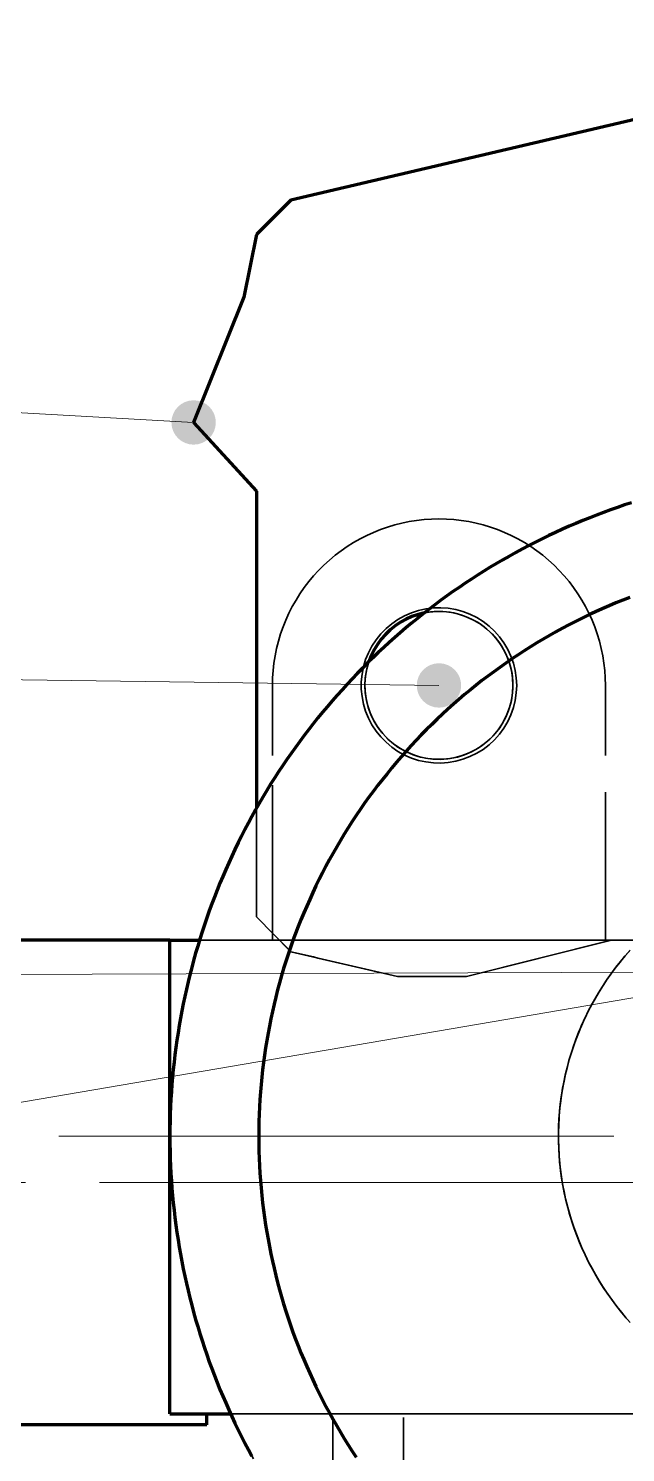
# Model space of a CAD drawing. Header units: millimetres. Extents: x 0 to 2208, y 0 to 420.
# Drawn here: x 774.84 to 790.98, y 307.2 to 345.7 of the extents above; entities that cross this region are included whole.
import ezdxf

# ---------------------------------------------------------------- set-up
doc = ezdxf.new("R2010")
doc.units = ezdxf.units.MM
doc.linetypes.add('IRAM-E-TRAZOS', pattern=[5, 4, -1])
doc.linetypes.add('IRAM-F-TRAZO-PUNTO', pattern=[20, 15, -2, 1, -2])
for name, color, linetype, lineweight in [('01-VISIBLE', 7, 'CONTINUOUS', 70), ('02-OCULTA', 4, 'IRAM-E-TRAZOS', 35), ('03-EJE', 1, 'IRAM-F-TRAZO-PUNTO', 18), ('08-FINA', 5, 'CONTINUOUS', 18)]:
    doc.layers.add(name, color=color, linetype=linetype, lineweight=lineweight)

msp = doc.modelspace()

# ---------------------------------------------------------------- hatches: boundary and pattern name
at = {"layer": '08-FINA'}
h = msp.add_hatch(color=7, dxfattribs=at)
h.dxf.hatch_style = 1
edge = h.paths.add_edge_path()
edge.add_arc((779.307, 335.045), 0.6, 0, 360)
h = msp.add_hatch(color=7, dxfattribs=at)
h.dxf.hatch_style = 1
edge = h.paths.add_edge_path()
edge.add_arc((785.937, 327.935), 0.6, 0, 360)

# ---------------------------------------------------------------- linework, layer by layer
at = {"layer": '01-VISIBLE'}
for points in [[(795.647, 344.275), (781.937, 341.055)], [(781.937, 341.055), (781.007, 340.125)], [(781.007, 340.125), (780.667, 338.435)], [(780.667, 338.435), (779.307, 335.045)], [(779.307, 335.045), (781.007, 333.185)], [(781.007, 333.185), (781.007, 324.62)], [(791.143, 332.876), (790.952, 332.814), (790.762, 332.749), (790.573, 332.682), (790.385, 332.613), (790.197, 332.542), (790.011, 332.469), (789.825, 332.394), (789.64, 332.317), (789.455, 332.237), (789.272, 332.156), (789.09, 332.073), (788.908, 331.987), (788.728, 331.9), (788.548, 331.81), (788.37, 331.719), (788.193, 331.625), (788.016, 331.53), (787.841, 331.433), (787.667, 331.333), (787.494, 331.232), (787.322, 331.129), (787.151, 331.024), (786.981, 330.917), (786.813, 330.808), (786.646, 330.698), (786.48, 330.585), (786.315, 330.471), (786.152, 330.354), (785.989, 330.236), (785.829, 330.116), (785.669, 329.995), (785.511, 329.871), (785.354, 329.746), (785.199, 329.619), (785.045, 329.491), (784.893, 329.36), (784.742, 329.228), (784.593, 329.095), (784.445, 328.959), (784.298, 328.822), (784.153, 328.684), (784.01, 328.544), (783.868, 328.402), (783.728, 328.258), (783.589, 328.114), (783.452, 327.967), (783.317, 327.819), (783.183, 327.67), (783.051, 327.519), (782.921, 327.366), (782.792, 327.212), (782.665, 327.057), (782.54, 326.9), (782.417, 326.742), (782.295, 326.583), (782.175, 326.422), (782.057, 326.26), (781.941, 326.097), (781.827, 325.932), (781.714, 325.766), (781.603, 325.599), (781.495, 325.43), (781.388, 325.261), (781.283, 325.09), (781.179, 324.918), (781.078, 324.745), (780.979, 324.571), (780.882, 324.395), (780.786, 324.219), (780.693, 324.042), (780.601, 323.863), (780.512, 323.684), (780.424, 323.503), (780.339, 323.322), (780.256, 323.139), (780.174, 322.956), (780.095, 322.772), (780.018, 322.587), (779.943, 322.401), (779.869, 322.214), (779.798, 322.027), (779.729, 321.839), (779.663, 321.649), (779.598, 321.46), (779.535, 321.269), (779.475, 321.078), (779.416, 320.886), (779.36, 320.694), (779.306, 320.501), (779.254, 320.307), (779.205, 320.113), (779.157, 319.918), (779.112, 319.722), (779.068, 319.527), (779.027, 319.33), (778.989, 319.134), (778.952, 318.936), (778.917, 318.739), (778.885, 318.541), (778.855, 318.343), (778.827, 318.144), (778.802, 317.945), (778.778, 317.746), (778.757, 317.547), (778.738, 317.347), (778.721, 317.147), (778.707, 316.947), (778.695, 316.747), (778.685, 316.547), (778.677, 316.346), (778.671, 316.146), (778.668, 315.946), (778.667, 315.745), (778.668, 315.544), (778.671, 315.344), (778.677, 315.144), (778.685, 314.943), (778.695, 314.743), (778.707, 314.543), (778.721, 314.343), (778.738, 314.143), (778.757, 313.943), (778.778, 313.744), (778.802, 313.545), (778.827, 313.346), (778.855, 313.147), (778.885, 312.949), (778.917, 312.751), (778.952, 312.554), (778.989, 312.356), (779.027, 312.16), (779.068, 311.963), (779.112, 311.768), (779.157, 311.572), (779.205, 311.377), (779.254, 311.183), (779.306, 310.989), (779.36, 310.796), (779.416, 310.604), (779.475, 310.412), (779.535, 310.221), (779.598, 310.03), (779.663, 309.841), (779.729, 309.651), (779.798, 309.463), (779.869, 309.276), (779.943, 309.089), (780.018, 308.903), (780.095, 308.718), (780.174, 308.534), (780.256, 308.351), (780.339, 308.168), (780.424, 307.987), (780.512, 307.806), (780.601, 307.627), (780.693, 307.448), (780.786, 307.271), (780.882, 307.095)], [(791.092, 330.315), (790.905, 330.242), (790.72, 330.167), (790.535, 330.09), (790.352, 330.01), (790.17, 329.928), (789.988, 329.843), (789.808, 329.756), (789.629, 329.667), (789.451, 329.576), (789.274, 329.482), (789.099, 329.386), (788.924, 329.288), (788.751, 329.188), (788.58, 329.085), (788.409, 328.98), (788.24, 328.873), (788.073, 328.764), (787.906, 328.653), (787.742, 328.54), (787.578, 328.424), (787.416, 328.307), (787.256, 328.187), (787.097, 328.065), (786.94, 327.942), (786.785, 327.816), (786.631, 327.688), (786.478, 327.558), (786.328, 327.427), (786.179, 327.293), (786.032, 327.158), (785.886, 327.021), (785.742, 326.881), (785.6, 326.74), (785.46, 326.598), (785.322, 326.453), (785.186, 326.307), (785.051, 326.159), (784.919, 326.009), (784.788, 325.857), (784.659, 325.704), (784.533, 325.549), (784.408, 325.393), (784.285, 325.235), (784.165, 325.076), (784.046, 324.914), (783.929, 324.752), (783.815, 324.588), (783.703, 324.422), (783.592, 324.255), (783.484, 324.087), (783.379, 323.917), (783.275, 323.746), (783.173, 323.574), (783.074, 323.4), (782.977, 323.225), (782.882, 323.049), (782.79, 322.872), (782.699, 322.693), (782.612, 322.514), (782.526, 322.333), (782.443, 322.151), (782.362, 321.968), (782.283, 321.784), (782.207, 321.599), (782.133, 321.413), (782.061, 321.226), (781.992, 321.039), (781.926, 320.85), (781.861, 320.661), (781.8, 320.47), (781.74, 320.279), (781.683, 320.088), (781.629, 319.895), (781.577, 319.702), (781.527, 319.508), (781.48, 319.314), (781.436, 319.119), (781.394, 318.923), (781.354, 318.727), (781.317, 318.53), (781.283, 318.333), (781.251, 318.136), (781.222, 317.938), (781.195, 317.74), (781.17, 317.541), (781.149, 317.342), (781.129, 317.143), (781.113, 316.944), (781.099, 316.744), (781.087, 316.545), (781.078, 316.345), (781.072, 316.145), (781.068, 315.945), (781.067, 315.745), (781.068, 315.545), (781.072, 315.345), (781.078, 315.145), (781.087, 314.945), (781.099, 314.746), (781.113, 314.546), (781.129, 314.347), (781.149, 314.148), (781.17, 313.949), (781.195, 313.75), (781.222, 313.552), (781.251, 313.354), (781.283, 313.157), (781.317, 312.96), (781.354, 312.763), (781.394, 312.567), (781.436, 312.371), (781.48, 312.176), (781.527, 311.982), (781.577, 311.788), (781.629, 311.595), (781.683, 311.402), (781.74, 311.211), (781.8, 311.02), (781.861, 310.829), (781.926, 310.64), (781.992, 310.451), (782.061, 310.264), (782.133, 310.077), (782.207, 309.891), (782.283, 309.706), (782.362, 309.522), (782.443, 309.339), (782.526, 309.157), (782.612, 308.976), (782.699, 308.797), (782.79, 308.618), (782.882, 308.441), (782.977, 308.265), (783.074, 308.09), (783.173, 307.916), (783.275, 307.744), (783.379, 307.573), (783.484, 307.403), (783.592, 307.235), (783.703, 307.068)], [(785.542, 329.896), (785.373, 329.854), (785.208, 329.797), (785.048, 329.727), (784.896, 329.643), (784.751, 329.546), (784.615, 329.436), (784.49, 329.315), (784.375, 329.184), (784.272, 329.043), (784.182, 328.894), (784.105, 328.738), (784.042, 328.575)], [(778.667, 321.045), (770.767, 321.045)], [(778.667, 308.245), (778.667, 321.045)], [(778.667, 321.045), (778.8, 321.045), (778.933, 321.045), (779.066, 321.045), (779.199, 321.045), (779.332, 321.045), (779.465, 321.045)], [(778.667, 308.245), (778.939, 308.245), (779.212, 308.245), (779.485, 308.245), (779.758, 308.245), (780.031, 308.245), (780.304, 308.245)], [(779.667, 307.945), (779.667, 307.995), (779.667, 308.045), (779.667, 308.095), (779.667, 308.145), (779.667, 308.195), (779.667, 308.245)], [(779.667, 307.945), (770.767, 307.945)]]:
    msp.add_lwpolyline(points, dxfattribs=at)
at = {"layer": '02-OCULTA'}
for points in [[(795.647, 344.275), (781.937, 341.055)], [(781.937, 341.055), (781.007, 340.125)], [(781.007, 340.125), (780.667, 338.435)], [(780.667, 338.435), (779.307, 335.045)], [(779.307, 335.045), (781.007, 333.185)], [(781.007, 333.185), (781.007, 321.675)], [(791.009, 332.833), (790.82, 332.769), (790.631, 332.703), (790.442, 332.635), (790.255, 332.564), (790.068, 332.492), (789.883, 332.418), (789.698, 332.341), (789.513, 332.263), (789.33, 332.182), (789.148, 332.099), (788.966, 332.015), (788.786, 331.928), (788.607, 331.84), (788.428, 331.749), (788.251, 331.656), (788.074, 331.562), (787.899, 331.465), (787.725, 331.367), (787.551, 331.266), (787.379, 331.164), (787.208, 331.06), (787.039, 330.954), (786.87, 330.846), (786.703, 330.736), (786.537, 330.624), (786.372, 330.51), (786.208, 330.395), (786.046, 330.278), (785.885, 330.159), (785.726, 330.038), (785.567, 329.915), (785.41, 329.791), (785.255, 329.665), (785.101, 329.537), (784.948, 329.408), (784.797, 329.277), (784.647, 329.144), (784.499, 329.009), (784.352, 328.873), (784.207, 328.736), (784.063, 328.596), (783.921, 328.455), (783.781, 328.313), (783.642, 328.169), (783.504, 328.023), (783.368, 327.876), (783.234, 327.727), (783.102, 327.577), (782.971, 327.426), (782.842, 327.273), (782.715, 327.118), (782.589, 326.962), (782.465, 326.805), (782.343, 326.646), (782.223, 326.486), (782.104, 326.325), (781.988, 326.163), (781.873, 325.999), (781.76, 325.834), (781.648, 325.667), (781.539, 325.499), (781.431, 325.331), (781.326, 325.161), (781.222, 324.989), (781.12, 324.817), (781.02, 324.644), (780.922, 324.469), (780.826, 324.294), (780.732, 324.117), (780.64, 323.939), (780.55, 323.76), (780.462, 323.581), (780.376, 323.4), (780.291, 323.218), (780.209, 323.036), (780.129, 322.852), (780.051, 322.668), (779.975, 322.483), (779.901, 322.297), (779.83, 322.11), (779.76, 321.922), (779.692, 321.734), (779.627, 321.545), (779.563, 321.355), (779.502, 321.164), (779.443, 320.973), (779.386, 320.781), (779.331, 320.589), (779.278, 320.396), (779.227, 320.202), (779.179, 320.008), (779.132, 319.813), (779.088, 319.618), (779.046, 319.422), (779.006, 319.226), (778.969, 319.029), (778.933, 318.832), (778.9, 318.635), (778.869, 318.437), (778.84, 318.239), (778.814, 318.041), (778.789, 317.842), (778.767, 317.643), (778.747, 317.444), (778.729, 317.245), (778.714, 317.045), (778.7, 316.845), (778.689, 316.645), (778.68, 316.445), (778.674, 316.245), (778.669, 316.045), (778.667, 315.845), (778.667, 315.645), (778.669, 315.445), (778.674, 315.245), (778.68, 315.045), (778.689, 314.845), (778.7, 314.645), (778.714, 314.445), (778.729, 314.245), (778.747, 314.046), (778.767, 313.847), (778.789, 313.648), (778.814, 313.449), (778.84, 313.251), (778.869, 313.053), (778.9, 312.855), (778.933, 312.658), (778.969, 312.461), (779.006, 312.264), (779.046, 312.068), (779.088, 311.872), (779.132, 311.677), (779.179, 311.482), (779.227, 311.288), (779.278, 311.094), (779.331, 310.901), (779.386, 310.709), (779.443, 310.517), (779.502, 310.326), (779.563, 310.135), (779.627, 309.945), (779.692, 309.756), (779.76, 309.568), (779.83, 309.38), (779.901, 309.193), (779.975, 309.007), (780.051, 308.822), (780.129, 308.638), (780.209, 308.454), (780.291, 308.272), (780.376, 308.09), (780.462, 307.909), (780.55, 307.73), (780.64, 307.551), (780.732, 307.373), (780.826, 307.196), (780.922, 307.021)], [(790.437, 327.935), (790.432, 328.137), (790.419, 328.338), (790.396, 328.539), (790.364, 328.739), (790.324, 328.936), (790.274, 329.132), (790.216, 329.326), (790.15, 329.516), (790.075, 329.704), (789.991, 329.887), (789.899, 330.067), (789.8, 330.243), (789.692, 330.414), (789.577, 330.58), (789.455, 330.741), (789.325, 330.896), (789.189, 331.045), (789.046, 331.188), (788.897, 331.324), (788.742, 331.453), (788.582, 331.576), (788.416, 331.691), (788.245, 331.798), (788.069, 331.898), (787.889, 331.989), (787.705, 332.073), (787.518, 332.148), (787.327, 332.215), (787.134, 332.273), (786.938, 332.322), (786.74, 332.363), (786.541, 332.394), (786.34, 332.417), (786.139, 332.43), (785.937, 332.435), (785.735, 332.43), (785.533, 332.417), (785.333, 332.394), (785.133, 332.363), (784.935, 332.322), (784.74, 332.273), (784.546, 332.215), (784.355, 332.148), (784.168, 332.073), (783.984, 331.989), (783.804, 331.898), (783.629, 331.798), (783.458, 331.691), (783.292, 331.576), (783.131, 331.453), (782.976, 331.324), (782.827, 331.188), (782.684, 331.045), (782.548, 330.896), (782.418, 330.741), (782.296, 330.58), (782.181, 330.414), (782.074, 330.243), (781.974, 330.067), (781.882, 329.887), (781.799, 329.704), (781.724, 329.516), (781.657, 329.326), (781.599, 329.132), (781.549, 328.936), (781.509, 328.739), (781.477, 328.539), (781.455, 328.338), (781.441, 328.137), (781.437, 327.935)], [(790.437, 327.935), (790.432, 328.137), (790.419, 328.338), (790.396, 328.539), (790.364, 328.739), (790.324, 328.936), (790.274, 329.132), (790.216, 329.326), (790.15, 329.516), (790.075, 329.704), (789.991, 329.887), (789.899, 330.067), (789.8, 330.243), (789.692, 330.414), (789.577, 330.58), (789.455, 330.741), (789.325, 330.896), (789.189, 331.045), (789.046, 331.188), (788.897, 331.324), (788.742, 331.453), (788.582, 331.576), (788.416, 331.691), (788.245, 331.798), (788.069, 331.898), (787.889, 331.989), (787.705, 332.073), (787.518, 332.148), (787.327, 332.215), (787.134, 332.273), (786.938, 332.322), (786.74, 332.363), (786.541, 332.394), (786.34, 332.417), (786.139, 332.43), (785.937, 332.435), (785.735, 332.43), (785.533, 332.417), (785.333, 332.394), (785.133, 332.363), (784.935, 332.322), (784.74, 332.273), (784.546, 332.215), (784.355, 332.148), (784.168, 332.073), (783.984, 331.989), (783.804, 331.898), (783.629, 331.798), (783.458, 331.691), (783.292, 331.576), (783.131, 331.453), (782.976, 331.324), (782.827, 331.188), (782.684, 331.045), (782.548, 330.896), (782.418, 330.741), (782.296, 330.58), (782.181, 330.414), (782.074, 330.243), (781.974, 330.067), (781.882, 329.887), (781.799, 329.704), (781.724, 329.516), (781.657, 329.326), (781.599, 329.132), (781.549, 328.936), (781.509, 328.739), (781.477, 328.539), (781.455, 328.338), (781.441, 328.137), (781.437, 327.935)], [(788.037, 327.935), (788.027, 328.138), (787.998, 328.338), (787.949, 328.535), (787.882, 328.727), (787.796, 328.911), (787.693, 329.086), (787.574, 329.25), (787.439, 329.402), (787.291, 329.54), (787.13, 329.663), (786.957, 329.77), (786.775, 329.86), (786.586, 329.932), (786.39, 329.986), (786.19, 330.02), (785.987, 330.034), (785.785, 330.029), (785.583, 330.005), (785.385, 329.961), (785.192, 329.899), (785.006, 329.817), (784.829, 329.719), (784.662, 329.604), (784.507, 329.473), (784.365, 329.328), (784.238, 329.169), (784.127, 329), (784.032, 328.82), (783.956, 328.632), (783.898, 328.438), (783.859, 328.238), (783.839, 328.036), (783.839, 327.834), (783.859, 327.632), (783.898, 327.432), (783.956, 327.238), (784.032, 327.05), (784.127, 326.87), (784.238, 326.701), (784.365, 326.542), (784.507, 326.397), (784.662, 326.266), (784.829, 326.151), (785.006, 326.053), (785.192, 325.971), (785.385, 325.909), (785.583, 325.865), (785.785, 325.841), (785.987, 325.836), (786.19, 325.85), (786.39, 325.884), (786.586, 325.938), (786.775, 326.01), (786.957, 326.1), (787.13, 326.207), (787.291, 326.33), (787.439, 326.468), (787.574, 326.62), (787.693, 326.784), (787.796, 326.959), (787.882, 327.143), (787.949, 327.335), (787.998, 327.532), (788.027, 327.732), (788.037, 327.935)], [(788.037, 327.935), (788.027, 328.138), (787.998, 328.338), (787.949, 328.535), (787.882, 328.727), (787.796, 328.911), (787.693, 329.086), (787.574, 329.25), (787.439, 329.402), (787.291, 329.54), (787.13, 329.663), (786.957, 329.77), (786.775, 329.86), (786.586, 329.932), (786.39, 329.986), (786.19, 330.02), (785.987, 330.034), (785.785, 330.029), (785.583, 330.005), (785.385, 329.961), (785.192, 329.899), (785.006, 329.817), (784.829, 329.719), (784.662, 329.604), (784.507, 329.473), (784.365, 329.328), (784.238, 329.169), (784.127, 329), (784.032, 328.82), (783.956, 328.632), (783.898, 328.438), (783.859, 328.238), (783.839, 328.036), (783.839, 327.834), (783.859, 327.632), (783.898, 327.432), (783.956, 327.238), (784.032, 327.05), (784.127, 326.87), (784.238, 326.701), (784.365, 326.542), (784.507, 326.397), (784.662, 326.266), (784.829, 326.151), (785.006, 326.053), (785.192, 325.971), (785.385, 325.909), (785.583, 325.865), (785.785, 325.841), (785.987, 325.836), (786.19, 325.85), (786.39, 325.884), (786.586, 325.938), (786.775, 326.01), (786.957, 326.1), (787.13, 326.207), (787.291, 326.33), (787.439, 326.468), (787.574, 326.62), (787.693, 326.784), (787.796, 326.959), (787.882, 327.143), (787.949, 327.335), (787.998, 327.532), (788.027, 327.732), (788.037, 327.935)], [(784.042, 328.575), (783.987, 328.381), (783.952, 328.183), (783.937, 327.982), (783.943, 327.781), (783.968, 327.581), (784.014, 327.385), (784.079, 327.194), (784.163, 327.011), (784.265, 326.837), (784.384, 326.675), (784.518, 326.525), (784.667, 326.389), (784.829, 326.269), (785.003, 326.167), (785.185, 326.082), (785.375, 326.015), (785.571, 325.969), (785.771, 325.942), (785.972, 325.935), (786.173, 325.949), (786.372, 325.983), (786.566, 326.037), (786.754, 326.11), (786.933, 326.201), (787.103, 326.31), (787.26, 326.436), (787.404, 326.576), (787.534, 326.731), (787.647, 326.898), (787.742, 327.075), (787.82, 327.261), (787.878, 327.454), (787.916, 327.652), (787.935, 327.852), (787.933, 328.054), (787.911, 328.254), (787.869, 328.451), (787.807, 328.643), (787.727, 328.827), (787.628, 329.003), (787.512, 329.167), (787.38, 329.32), (787.233, 329.458), (787.074, 329.58), (786.902, 329.686), (786.721, 329.775), (786.532, 329.844), (786.337, 329.895), (786.138, 329.925), (785.937, 329.935)], [(787.937, 327.935), (787.926, 328.137), (787.896, 328.338), (787.845, 328.534), (787.775, 328.724), (787.685, 328.906), (787.578, 329.078), (787.454, 329.238), (787.315, 329.385), (787.161, 329.517), (786.995, 329.632), (786.817, 329.731), (786.631, 329.811), (786.438, 329.871), (786.24, 329.912), (786.038, 329.932), (785.835, 329.932), (785.634, 329.912), (785.435, 329.871), (785.242, 329.811), (785.056, 329.731), (784.879, 329.632), (784.712, 329.517), (784.559, 329.385), (784.419, 329.238), (784.295, 329.078), (784.188, 328.906), (784.099, 328.724), (784.028, 328.534), (783.978, 328.338), (783.947, 328.137), (783.937, 327.935), (783.947, 327.733), (783.978, 327.532), (784.028, 327.336), (784.099, 327.146), (784.188, 326.964), (784.295, 326.792), (784.419, 326.632), (784.559, 326.485), (784.712, 326.353), (784.879, 326.238), (785.056, 326.139), (785.242, 326.059), (785.435, 325.999), (785.634, 325.958), (785.835, 325.938), (786.038, 325.938), (786.24, 325.958), (786.438, 325.999), (786.631, 326.059), (786.817, 326.139), (786.995, 326.238), (787.161, 326.353), (787.315, 326.485), (787.454, 326.632), (787.578, 326.792), (787.685, 326.964), (787.775, 327.146), (787.845, 327.336), (787.896, 327.532), (787.926, 327.733), (787.937, 327.935)], [(787.937, 327.935), (787.926, 328.137), (787.896, 328.338), (787.845, 328.534), (787.775, 328.724), (787.685, 328.906), (787.578, 329.078), (787.454, 329.238), (787.315, 329.385), (787.161, 329.517), (786.995, 329.632), (786.817, 329.731), (786.631, 329.811), (786.438, 329.871), (786.24, 329.912), (786.038, 329.932), (785.835, 329.932), (785.634, 329.912), (785.435, 329.871), (785.242, 329.811), (785.056, 329.731), (784.879, 329.632), (784.712, 329.517), (784.559, 329.385), (784.419, 329.238), (784.295, 329.078), (784.188, 328.906), (784.099, 328.724), (784.028, 328.534), (783.978, 328.338), (783.947, 328.137), (783.937, 327.935), (783.947, 327.733), (783.978, 327.532), (784.028, 327.336), (784.099, 327.146), (784.188, 326.964), (784.295, 326.792), (784.419, 326.632), (784.559, 326.485), (784.712, 326.353), (784.879, 326.238), (785.056, 326.139), (785.242, 326.059), (785.435, 325.999), (785.634, 325.958), (785.835, 325.938), (786.038, 325.938), (786.24, 325.958), (786.438, 325.999), (786.631, 326.059), (786.817, 326.139), (786.995, 326.238), (787.161, 326.353), (787.315, 326.485), (787.454, 326.632), (787.578, 326.792), (787.685, 326.964), (787.775, 327.146), (787.845, 327.336), (787.896, 327.532), (787.926, 327.733), (787.937, 327.935)], [(787.937, 327.935), (787.926, 328.137), (787.896, 328.338), (787.845, 328.534), (787.775, 328.724), (787.685, 328.906), (787.578, 329.078), (787.454, 329.238), (787.315, 329.385), (787.161, 329.517), (786.995, 329.632), (786.817, 329.731), (786.631, 329.811), (786.438, 329.871), (786.24, 329.912), (786.038, 329.932), (785.835, 329.932), (785.634, 329.912), (785.435, 329.871), (785.242, 329.811), (785.056, 329.731), (784.879, 329.632), (784.712, 329.517), (784.559, 329.385), (784.419, 329.238), (784.295, 329.078), (784.188, 328.906), (784.099, 328.724), (784.028, 328.534), (783.978, 328.338), (783.947, 328.137), (783.937, 327.935), (783.947, 327.733), (783.978, 327.532), (784.028, 327.336), (784.099, 327.146), (784.188, 326.964), (784.295, 326.792), (784.419, 326.632), (784.559, 326.485), (784.712, 326.353), (784.879, 326.238), (785.056, 326.139), (785.242, 326.059), (785.435, 325.999), (785.634, 325.958), (785.835, 325.938), (786.038, 325.938), (786.24, 325.958), (786.438, 325.999), (786.631, 326.059), (786.817, 326.139), (786.995, 326.238), (787.161, 326.353), (787.315, 326.485), (787.454, 326.632), (787.578, 326.792), (787.685, 326.964), (787.775, 327.146), (787.845, 327.336), (787.896, 327.532), (787.926, 327.733), (787.937, 327.935)], [(785.937, 329.935), (785.904, 329.935), (785.87, 329.934), (785.837, 329.933), (785.804, 329.931), (785.771, 329.928), (785.738, 329.925), (785.705, 329.922), (785.673, 329.917), (785.64, 329.913), (785.607, 329.908), (785.574, 329.902), (785.542, 329.896)], [(781.437, 321.045), (781.437, 327.935)], [(781.437, 321.045), (781.437, 327.935)], [(781.437, 321.24), (781.437, 327.935)], [(781.437, 321.24), (781.437, 327.935)], [(790.437, 321.045), (790.437, 327.935)], [(790.437, 321.045), (790.437, 327.935)], [(781.007, 324.62), (781.007, 321.675)], [(786.677, 320.065), (796.157, 322.435)], [(781.007, 321.675), (781.937, 320.735)], [(781.007, 321.675), (781.937, 320.735)], [(781.63, 321.045), (781.437, 321.24)], [(781.63, 321.045), (781.437, 321.24)], [(786.677, 320.065), (791.632, 321.304)], [(778.667, 308.245), (778.667, 308.757), (778.667, 309.269), (778.667, 309.781), (778.667, 310.293), (778.667, 310.805), (778.667, 311.317), (778.667, 311.829), (778.667, 312.341), (778.667, 312.853), (778.667, 313.365), (778.667, 313.877), (778.667, 314.389), (778.667, 314.901), (778.667, 315.413), (778.667, 315.925), (778.667, 316.437), (778.667, 316.949), (778.667, 317.461), (778.667, 317.973), (778.667, 318.485), (778.667, 318.997), (778.667, 319.509), (778.667, 320.021), (778.667, 320.533), (778.667, 321.045)], [(778.667, 321.045), (779.167, 321.045), (779.667, 321.045), (780.167, 321.045), (780.667, 321.045), (781.167, 321.045), (781.667, 321.045), (782.167, 321.045), (782.667, 321.045)], [(779.667, 321.045), (778.667, 321.045)], [(778.667, 321.045), (778.667, 320.533), (778.667, 320.021), (778.667, 319.509), (778.667, 318.997), (778.667, 318.485), (778.667, 317.973), (778.667, 317.461), (778.667, 316.949), (778.667, 316.437), (778.667, 315.925), (778.667, 315.413), (778.667, 314.901), (778.667, 314.389), (778.667, 313.877), (778.667, 313.365), (778.667, 312.853), (778.667, 312.341), (778.667, 311.829), (778.667, 311.317), (778.667, 310.805), (778.667, 310.293), (778.667, 309.781), (778.667, 309.269), (778.667, 308.757), (778.667, 308.245)], [(778.667, 308.245), (778.667, 321.045)], [(779.465, 321.045), (779.998, 321.045), (780.532, 321.045), (781.066, 321.045), (781.599, 321.045), (782.133, 321.045), (782.667, 321.045)], [(781.437, 321.045), (790.437, 321.045)], [(781.437, 321.045), (790.437, 321.045)], [(781.937, 320.735), (781.886, 320.787), (781.834, 320.838), (781.783, 320.89), (781.732, 320.942), (781.681, 320.993), (781.63, 321.045)], [(781.63, 321.045), (781.681, 320.993), (781.732, 320.942), (781.783, 320.89), (781.834, 320.838), (781.886, 320.787), (781.937, 320.735)], [(781.63, 321.045), (781.803, 321.045), (781.976, 321.045), (782.148, 321.045), (782.321, 321.045), (782.494, 321.045), (782.667, 321.045)], [(781.63, 321.045), (790.437, 321.045)], [(781.63, 321.045), (790.437, 321.045)], [(781.63, 321.045), (781.803, 321.045), (781.976, 321.045), (782.148, 321.045), (782.321, 321.045), (782.494, 321.045), (782.667, 321.045)], [(781.937, 320.735), (784.817, 320.065)], [(781.937, 320.735), (784.817, 320.065)], [(782.667, 320.565), (782.545, 320.593), (782.423, 320.622), (782.302, 320.65), (782.18, 320.678), (782.058, 320.707), (781.937, 320.735)], [(781.937, 320.735), (782.058, 320.707), (782.18, 320.678), (782.302, 320.65), (782.423, 320.622), (782.545, 320.593), (782.667, 320.565)], [(782.667, 321.045), (791.36, 321.045)], [(782.667, 321.045), (810.667, 321.045)], [(782.667, 321.045), (790.597, 321.045)], [(782.667, 321.045), (790.597, 321.045)], [(790.597, 321.045), (786.677, 320.065)], [(790.597, 321.045), (786.677, 320.065)], [(791.104, 320.776), (790.972, 320.625), (790.843, 320.471), (790.719, 320.314), (790.599, 320.153), (790.483, 319.99), (790.372, 319.823), (790.265, 319.653), (790.163, 319.481), (790.066, 319.305), (789.973, 319.128), (789.885, 318.947), (789.802, 318.765), (789.723, 318.58), (789.65, 318.394), (789.582, 318.205), (789.518, 318.015), (789.46, 317.823), (789.407, 317.63), (789.36, 317.435), (789.317, 317.239), (789.28, 317.042), (789.248, 316.844), (789.221, 316.645), (789.199, 316.446), (789.183, 316.246), (789.173, 316.046), (789.167, 315.845), (789.167, 315.645), (789.173, 315.444), (789.183, 315.244), (789.199, 315.044), (789.221, 314.845), (789.248, 314.646), (789.28, 314.448), (789.317, 314.251), (789.36, 314.055), (789.407, 313.86), (789.46, 313.667), (789.518, 313.475), (789.582, 313.285), (789.65, 313.096), (789.723, 312.91), (789.802, 312.725), (789.885, 312.543), (789.973, 312.362), (790.066, 312.185), (790.163, 312.009), (790.265, 311.837), (790.372, 311.667), (790.483, 311.5), (790.599, 311.337), (790.719, 311.176), (790.843, 311.019), (790.972, 310.865), (791.104, 310.714)], [(791.084, 320.753), (790.952, 320.602), (790.824, 320.448), (790.7, 320.289), (790.581, 320.128), (790.466, 319.964), (790.355, 319.796), (790.249, 319.626), (790.147, 319.453), (790.05, 319.277), (789.958, 319.099), (789.871, 318.918), (789.788, 318.735), (789.711, 318.55), (789.638, 318.362), (789.571, 318.173), (789.508, 317.983), (789.451, 317.79), (789.399, 317.596), (789.352, 317.401), (789.31, 317.205), (789.274, 317.007), (789.243, 316.809), (789.217, 316.61), (789.196, 316.41), (789.181, 316.21), (789.171, 316.01), (789.167, 315.809), (789.168, 315.608), (789.174, 315.407), (789.186, 315.207), (789.203, 315.007), (789.225, 314.807), (789.253, 314.609), (789.286, 314.411), (789.325, 314.214), (789.368, 314.018), (789.417, 313.823), (789.471, 313.63), (789.53, 313.438), (789.595, 313.248), (789.664, 313.059), (789.738, 312.873), (789.818, 312.688), (789.902, 312.506), (789.991, 312.326), (790.085, 312.149), (790.184, 311.974), (790.287, 311.802), (790.395, 311.632), (790.507, 311.466), (790.624, 311.303), (790.745, 311.143), (790.87, 310.986), (791, 310.832)], [(784.817, 320.065), (782.667, 320.565)], [(784.817, 320.065), (782.667, 320.565)], [(784.817, 320.065), (786.677, 320.065)], [(784.817, 320.065), (786.677, 320.065)], [(786.677, 320.065), (784.817, 320.065)], [(786.677, 320.065), (784.817, 320.065)], [(779.667, 308.245), (778.667, 308.245)], [(779.667, 308.245), (778.667, 308.245)], [(778.667, 308.245), (779.167, 308.245), (779.667, 308.245), (780.167, 308.245), (780.667, 308.245), (781.167, 308.245), (781.667, 308.245), (782.167, 308.245), (782.667, 308.245)], [(779.667, 308.245), (779.667, 308.195), (779.667, 308.145), (779.667, 308.095), (779.667, 308.045), (779.667, 307.995), (779.667, 307.945)], [(780.304, 308.245), (780.697, 308.245), (781.091, 308.245), (781.485, 308.245), (781.879, 308.245), (782.273, 308.245), (782.667, 308.245)], [(782.667, 308.245), (796.667, 308.245)], [(782.667, 308.245), (810.667, 308.245)], [(791.126, 308.245), (790.622, 308.245), (790.119, 308.245), (789.615, 308.245), (789.111, 308.245), (788.607, 308.245), (788.104, 308.245), (787.6, 308.245), (787.096, 308.245), (786.593, 308.245), (786.089, 308.245), (785.585, 308.245), (785.081, 308.245), (784.578, 308.245), (784.074, 308.245), (783.57, 308.245), (783.067, 308.245)], [(783.067, 308.245), (783.57, 308.245), (784.074, 308.245), (784.578, 308.245), (785.081, 308.245), (785.585, 308.245), (786.089, 308.245), (786.593, 308.245), (787.096, 308.245), (787.6, 308.245), (788.104, 308.245), (788.607, 308.245), (789.111, 308.245), (789.615, 308.245), (790.119, 308.245), (790.622, 308.245), (791.126, 308.245)], [(783.067, 304.145), (783.067, 308.245)], [(791.077, 308.245), (790.569, 308.245), (790.06, 308.245), (789.552, 308.245), (789.044, 308.245), (788.536, 308.245), (788.028, 308.245), (787.52, 308.245), (787.011, 308.245), (786.503, 308.245), (785.995, 308.245), (785.487, 308.245), (784.979, 308.245)], [(784.979, 308.245), (785.487, 308.245), (785.995, 308.245), (786.503, 308.245), (787.011, 308.245), (787.52, 308.245), (788.028, 308.245), (788.536, 308.245), (789.044, 308.245), (789.552, 308.245), (790.06, 308.245), (790.569, 308.245), (791.077, 308.245)], [(784.979, 304.145), (784.979, 308.245)]]:
    msp.add_lwpolyline(points, dxfattribs=at)
at = {"layer": '03-EJE'}
for points in [[(775.667, 315.745), (817.667, 315.745)], [(756.767, 314.495), (817.667, 314.495)]]:
    msp.add_lwpolyline(points, dxfattribs=at)
at = {"layer": '08-FINA'}
for p, q in [((748.41, 336.776), (779.307, 335.045)), ((748.416, 328.446), (785.937, 327.935)), ((748.417, 320.016), (792.717, 320.19)), ((748.36, 312.174), (792.667, 319.745))]:
    msp.add_line(p, q, dxfattribs=at)
msp.add_circle((816.667, 325.75), 65.25, dxfattribs=at)

doc.saveas('drawing.dxf')
